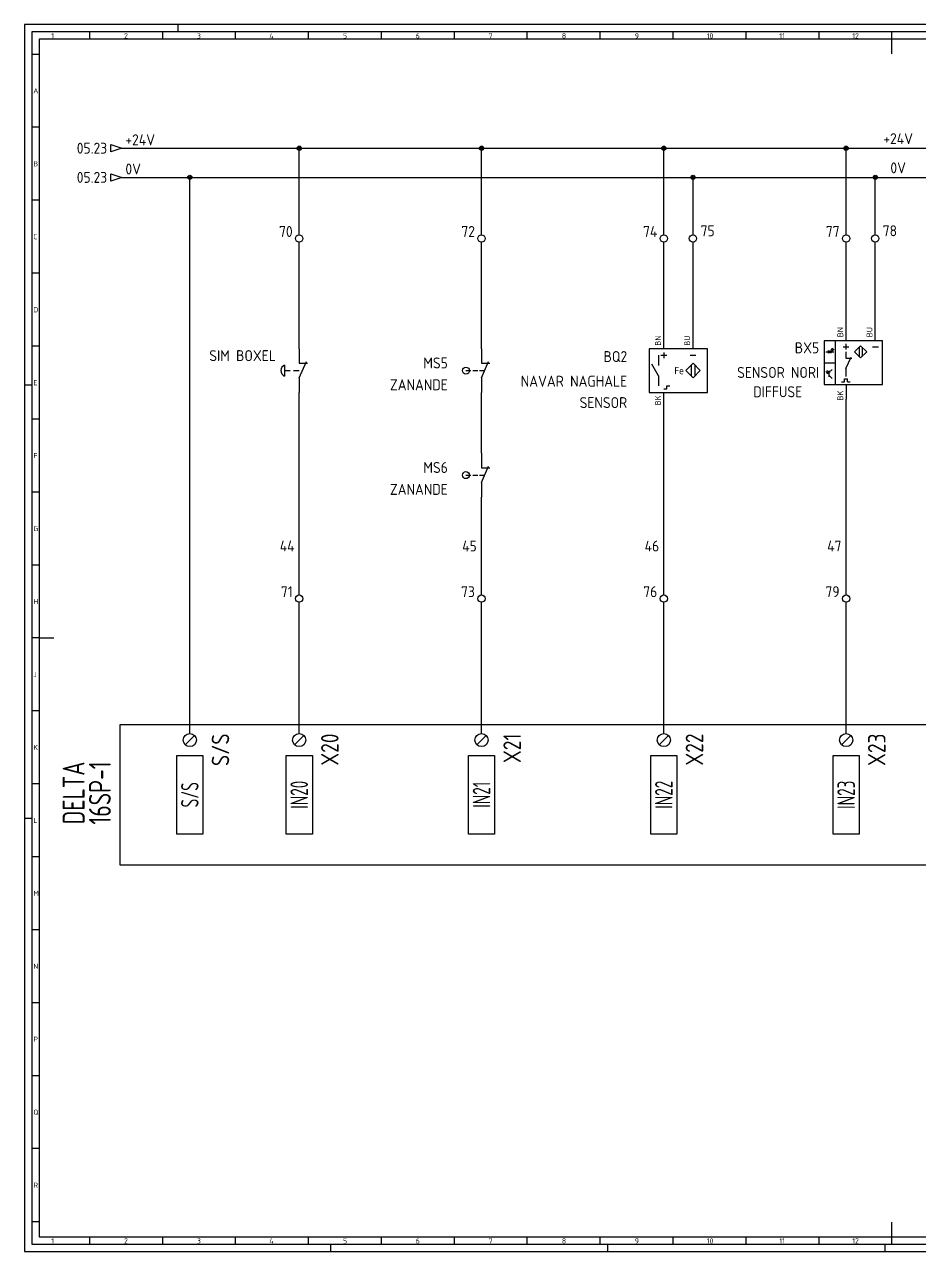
# Model space of a CAD drawing. Header units: millimetres. Extents: x 0 to 1189, y 5 to 846.
# Drawn here: x 0 to 614, y 5 to 846 of the extents above; entities that cross this region are included whole.
import ezdxf
from ezdxf.enums import TextEntityAlignment as Align

# ---------------------------------------------------------------- set-up
doc = ezdxf.new("R2010")
doc.units = ezdxf.units.MM
doc.header["$LTSCALE"] = 12
for name, color, linetype in [('035', 5, 'Continuous'), ('07', 7, 'Continuous'), ('DESC', 1, 'Continuous'), ('MISC', 2, 'Continuous'), ('RED_2.5mm^2', 1, 'Continuous'), ('SYMS', 7, 'Continuous'), ('TAGS', 51, 'Continuous'), ('TERMS', 4, 'Continuous'), ('WIRENO', 70, 'Continuous'), ('WIREREF_DEST', 61, 'Continuous'), ('XREF', 7, 'Continuous')]:
    doc.layers.add(name, color=color, linetype=linetype)
doc.styles.add('ISO Proportional', font='isocp.shx')
doc.styles.add('WD_IEC', font='ISOCP2.shx', dxfattribs={"width": 0.9, "height": 4})

# ---------------------------------------------------------------- blocks, each defined once
blk = doc.blocks.new('IEC_border_a0')
at = {"layer": '035', "color": 0}
for p, q in [((0, 841), (0, 0)), ((1189, 841), (0, 841)), ((44.5, 836), (44.5, 831)), ((94.5, 836), (94.5, 831)), ((105, 841), (105, 836)), ((144.5, 836), (144.5, 831)), ((194.5, 836), (194.5, 831)), ((244.5, 836), (244.5, 831)), ((294.5, 836), (294.5, 831)), ((344.5, 836), (344.5, 831)), ((394.5, 836), (394.5, 831)), ((444.5, 836), (444.5, 831)), ((494.5, 836), (494.5, 831)), ((544.5, 836), (544.5, 831)), ((594.5, 836), (594.5, 831)), ((9.98, 820.54), (5, 820.54)), ((9.98, 770.54), (5, 770.54)), ((9.98, 720.54), (5, 720.54)), ((9.98, 670.54), (5, 670.54)), ((9.98, 620.54), (5, 620.54)), ((0, 594), (5, 594)), ((10, 570.5), (5.02, 570.5)), ((10, 520.5), (5, 520.5)), ((10, 470.5), (5.02, 470.5)), ((10, 420.5), (5.02, 420.5)), ((10, 370.5), (5.02, 370.5)), ((10, 320.5), (5.02, 320.5)), ((0, 297), (5, 297)), ((10.02, 270.46), (5.03, 270.46)), ((10.02, 220.46), (5.03, 220.46)), ((10.02, 170.46), (5.03, 170.46)), ((10.02, 120.46), (5.03, 120.46)), ((10.02, 70.46), (5.03, 70.46)), ((10.03, 20.42), (5.05, 20.42)), ((44.5, 10), (44.5, 5)), ((94.5, 10), (94.5, 5)), ((144.5, 10), (144.5, 5)), ((194.5, 10), (194.5, 5)), ((244.5, 10), (244.5, 5)), ((294.5, 10), (294.5, 5)), ((344.5, 10), (344.5, 5)), ((394.5, 10), (394.5, 5)), ((444.5, 10), (444.5, 5)), ((494.5, 10), (494.5, 5)), ((544.5, 10), (544.5, 5)), ((594.5, 10), (594.5, 5)), ((0, 0), (1189, 0)), ((210, 0), (210, 5)), ((400, 0), (400, 5)), ((590, 0), (590, 5))]:
    blk.add_line(p, q, dxfattribs=at)
blk.add_lwpolyline([(10, 10), (1179, 10), (1179, 831), (10, 831)], close=True, dxfattribs=at)
at = {"layer": '07', "color": 0}
for p, q in [((594.5, 831), (594.5, 821)), ((10, 420.5), (20, 420.5)), ((594.5, 20), (594.5, 10))]:
    blk.add_line(p, q, dxfattribs=at)
blk.add_lwpolyline([(5, 5), (1184, 5), (1184, 836), (5, 836)], close=True, dxfattribs=at)
at = {"layer": '035', "color": 0, "style": 'ISO Proportional'}
for s, p in [('1', (18.31, 831.5)), ('2', (68.23, 831.5)), ('3', (118.18, 831.5)), ('4', (167.88, 831.5)), ('5', (218.34, 831.5)), ('6', (268.19, 831.5)), ('7', (318.17, 831.5)), ('8', (368.42, 831.5)), ('9', (418.46, 831.5)), ('10', (467.72, 831.5)), ('11', (517.49, 831.5)), ('12', (567.49, 831.5)), ('A', (6, 793.79)), ('B', (6, 743.79)), ('C', (6, 693.79)), ('D', (6, 643.79)), ('E', (6.02, 593.75)), ('F', (6.02, 543.75)), ('G', (6.02, 493.75)), ('H', (6.02, 443.75)), ('J', (6.02, 393.75)), ('K', (6.02, 343.75)), ('L', (6.03, 293.72)), ('M', (6.03, 243.72)), ('N', (6.03, 193.72)), ('P', (6.03, 143.72)), ('Q', (6.03, 93.72)), ('R', (6.05, 43.68)), ('1', (18.31, 5.5)), ('2', (68.23, 5.5)), ('3', (118.18, 5.5)), ('4', (167.88, 5.5)), ('5', (218.34, 5.5)), ('6', (268.19, 5.5)), ('7', (318.17, 5.5)), ('8', (368.42, 5.5)), ('9', (418.46, 5.5)), ('10', (467.72, 5.5)), ('11', (517.49, 5.5)), ('12', (567.49, 5.5))]:
    blk.add_text(s, height=3.5, dxfattribs=at).set_placement(p)
blk = doc.blocks.new('PLCIO_F85')
blk.add_line((1036, 48), (1036, -48))
at = {"layer": 'SYMS'}
for p, q in [((-48, 48), (-48, -48)), ((1036, 48), (-48, 48)), ((-3.18, 34.32), (3.18, 40.68)), ((71.82, 34.32), (78.18, 40.68)), ((196.82, 34.32), (203.18, 40.68)), ((321.82, 34.32), (328.18, 40.68)), ((446.82, 34.32), (453.18, 40.68)), ((571.82, 34.32), (578.18, 40.68)), ((696.82, 34.32), (703.18, 40.68)), ((821.82, 34.32), (828.18, 40.68)), ((946.82, 34.32), (953.18, 40.68)), ((-9, -27), (-9, 27)), ((-9, 27), (9, 27)), ((9, 27), (9, -27)), ((66, -27), (66, 27)), ((66, 27), (84, 27)), ((84, 27), (84, -27)), ((191, -27), (191, 27)), ((191, 27), (209, 27)), ((209, 27), (209, -27)), ((316, -27), (316, 27)), ((316, 27), (334, 27)), ((334, 27), (334, -27)), ((441, -27), (441, 27)), ((441, 27), (459, 27)), ((459, 27), (459, -27)), ((566, -27), (566, 27)), ((566, 27), (584, 27)), ((584, 27), (584, -27)), ((691, -27), (691, 27)), ((691, 27), (709, 27)), ((709, 27), (709, -27)), ((816, -27), (816, 27)), ((816, 27), (834, 27)), ((834, 27), (834, -27)), ((941, -27), (941, 27)), ((941, 27), (959, 27)), ((959, 27), (959, -27)), ((9, -27), (-9, -27)), ((84, -27), (66, -27)), ((209, -27), (191, -27)), ((334, -27), (316, -27)), ((459, -27), (441, -27)), ((584, -27), (566, -27)), ((709, -27), (691, -27)), ((834, -27), (816, -27)), ((959, -27), (941, -27)), ((-48, -48), (1036, -48))]:
    blk.add_line(p, q, dxfattribs=at)
for centre in [(0, 37.5), (75, 37.5), (200, 37.5), (325, 37.5), (450, 37.5), (575, 37.5), (700, 37.5), (825, 37.5), (950, 37.5)]:
    blk.add_circle(centre, 4.5, dxfattribs=at)
at = {"layer": 'SYMS', "style": 'WD_IEC', "width": 0.9}
for tag, p in [('TERMDESC02', (81.25, 60)), ('TERMDESC03', (206.25, 60)), ('TERMDESC04', (331.25, 60)), ('TERMDESC05', (456.25, 60)), ('TERMDESC06', (581.25, 60)), ('TERMDESC08', (831.25, 60)), ('TERMDESC09', (956.25, 60)), ('TERMDESC01', (6.25, 60)), ('TERMDESC07', (706.25, 60))]:
    blk.add_attdef(tag, text='', height=12, rotation=90, dxfattribs=at).set_placement(p, align=Align.TOP_LEFT)
at = {"layer": 'SYMS', "style": 'WD_IEC', "width": 0.9, "flags": 1}
for tag, p in [('X2TERM01', (0, 42)), ('X2TERM02', (75, 42)), ('X2TERM03', (200, 42)), ('X2TERM04', (325, 42)), ('X2TERM05', (450, 42)), ('X2TERM06', (575, 42)), ('X2TERM07', (700, 42)), ('X2TERM08', (825, 42)), ('X2TERM09', (950, 42))]:
    blk.add_attdef(tag, text='', height=1.92, rotation=90, dxfattribs=at).set_placement(p, align=Align.RIGHT)
at = {"layer": 'SYMS', "style": 'WD_IEC', "width": 0.9}
for tag, p in [('TERM01', (15, 42)), ('TERM02', (90, 42)), ('TERM03', (215, 42)), ('TERM04', (340, 42)), ('TERM05', (465, 42)), ('TERM06', (590, 42)), ('TERM07', (715, 42)), ('TERM08', (840, 42)), ('TERM09', (965, 42))]:
    blk.add_attdef(tag, text='', height=12, rotation=90, dxfattribs=at).set_placement(p, align=Align.TOP_RIGHT)
at = {"layer": 'SYMS', "style": 'WD_IEC'}
for tag, width, p in [('LINE1', 0.9, (-87, 0)), ('LINE2', 0.9, (-69, 0)), ('DESC', 0.9, (-50.84, 0)), ('INST', 0.8, (-159, 0)), ('LOC', 0.8, (-141, 0)), ('MFG', 0.8, (-123, 0)), ('CAT', 0.8, (-105, 0)), ('TAG', 0.9, (-30.87, 0))]:
    blk.add_attdef(tag, text='', height=15, rotation=90, dxfattribs=dict(at, width=width)).set_placement(p, align=Align.CENTER)
at = {"layer": 'SYMS', "style": 'WD_IEC', "width": 0.7}
for tag, p in [('TAGA02', (75, 0)), ('TAGA03', (200, 0)), ('TAGA04', (325, 0)), ('TAGA05', (450, 0)), ('TAGA06', (575, 0)), ('TAGA07', (700, 0)), ('TAGA08', (825, 0)), ('TAGA09', (950, 0)), ('TAGA01', (0, 0))]:
    blk.add_attdef(tag, text='', height=12, rotation=90, dxfattribs=at).set_placement(p, align=Align.MIDDLE_CENTER)
at = {"layer": 'SYMS', "linetype": 'Continuous', "style": 'WD_IEC', "width": 0.9, "flags": 9}
blk.add_attdef('ASSYCODE', text='', height=1.92, rotation=90, dxfattribs=at).set_placement((-102.85, -22.08), align=Align.CENTER)
at = {"layer": 'SYMS', "style": 'WD_IEC', "width": 0.9}
for tag, p in [('DESCA01', (-9, -111)), ('DESCB01', (9, -111)), ('DESCC01', (27, -111)), ('DESCD01', (45, -111)), ('DESCE01', (63, -111)), ('DESCA02', (66, -111)), ('DESCB02', (84, -111)), ('DESCC02', (102, -111)), ('DESCD02', (120, -111)), ('DESCE02', (138, -111)), ('DESCA03', (191, -111)), ('DESCB03', (209, -111)), ('DESCC03', (227, -111)), ('DESCD03', (245, -111)), ('DESCE03', (263, -111)), ('DESCA04', (316, -111)), ('DESCB04', (334, -111)), ('DESCC04', (352, -111)), ('DESCD04', (370, -111)), ('DESCE04', (388, -111)), ('DESCA05', (441, -111)), ('DESCB05', (459, -111)), ('DESCC05', (477, -111)), ('DESCD05', (495, -111)), ('DESCE05', (513, -111)), ('DESCA06', (566, -111)), ('DESCB06', (584, -111)), ('DESCC06', (602, -111)), ('DESCD06', (620, -111)), ('DESCE06', (638, -111)), ('DESCA07', (691, -111)), ('DESCB07', (709, -111)), ('DESCC07', (727, -111)), ('DESCD07', (745, -111)), ('DESCE07', (763, -111)), ('DESCA08', (816, -111)), ('DESCB08', (834, -111)), ('DESCC08', (852, -111)), ('DESCD08', (870, -111)), ('DESCE08', (888, -111)), ('DESCA09', (941, -111)), ('DESCB09', (959, -111)), ('DESCC09', (977, -111)), ('DESCD09', (995, -111)), ('DESCE09', (1013, -111))]:
    blk.add_attdef(tag, text='', height=15, rotation=90, dxfattribs=at).set_placement(p, align=Align.RIGHT)
blk = doc.blocks.new('WDDOT')
for radius in [0.72, 0.449, 0.223]:
    blk.add_circle((0, 0), radius)
blk = doc.blocks.new('HA1D3')
blk.add_lwpolyline([(0, 0), (-3.75, -1.25), (-3.75, 1.25)], close=True)
at = {"style": 'WD_IEC'}
blk.add_attdef('XREF', text='', height=2.5, dxfattribs=at).set_placement((-5, 0), align=Align.MIDDLE_RIGHT)
at = {"style": 'WD_IEC', "flags": 1}
blk.add_attdef('SIGCODE', text='', height=1, dxfattribs=at).set_placement((-2.5, 1.8), align=Align.RIGHT)
at = {"style": 'WD_IEC'}
for tag, p, height, flags in [('X1TERM01', (0, 0), 0.32, 1), ('WIRENO', (1.25, 1), 2.5, 8)]:
    blk.add_attdef(tag, p, '', height=height, dxfattribs=dict(at, flags=flags))
blk.add_attdef('DESC1', text='', height=2.5, dxfattribs=at).set_placement((1.25, -1), align=Align.TOP_LEFT)
blk = doc.blocks.new('WD_WNH')
at = {"linetype": 'Continuous', "style": 'WD_IEC', "width": 0.8}
blk.add_attdef('WIRENO', text='', height=2.5, dxfattribs=at).set_placement((0, 0.75), align=Align.CENTER)
at = {"style": 'WD_IEC', "flags": 1}
for tag, p in [('W08USER', (0, 0.375)), ('W04USER', (0, 0.875)), ('W05USER', (0, 0.75)), ('W09USER', (0, 0.25)), ('W03USER', (0, 1)), ('W06USER', (0, 0.625)), ('W07USER', (0, 0.5)), ('W02USER', (0, 1.125)), ('W01USER', (0, 1.25)), ('W10USER', (0, 0.125))]:
    blk.add_attdef(tag, text='', height=0.08, dxfattribs=at).set_placement(p, align=Align.CENTER)
blk = doc.blocks.new('VT0002')
blk.add_circle((0, 0), 1.25)
at = {"style": 'WD_IEC'}
for tag, p in [('INST', (-2.25, 6.5)), ('LOC', (-2.25, 3.5)), ('DESC1', (-2.25, -6.25)), ('DESC2', (-2.25, -9.25)), ('DESC3', (-2.25, -12.25))]:
    blk.add_attdef(tag, text='', height=2.5, dxfattribs=at).set_placement(p, align=Align.RIGHT)
at = {"style": 'WD_IEC', "flags": 1}
for tag, p, height in [('ASSYCODE', (2.75, 10.75), 1), ('CATDESC', (2.75, 9.25), 1), ('MFG', (2.75, 7.25), 1.5), ('CAT', (2.75, 4.75), 1.5), ('X4PIN01', (-1.25, 1), 0.25), ('X4TERM01', (-1.25, 0), 0.25), ('X4TERMDESC01', (-1.25, 0.5), 0.4), ('STRIPSEQ', (0, 0), 0.025), ('X2PIN01', (0, 2.25), 0.25), ('X2TERM01', (0, 1.25), 0.25), ('X8PIN01', (0, -0.25), 0.25), ('X2TERMDESC01', (0, 1.75), 0.4), ('X1PIN01', (1.25, 1), 0.25), ('X1TERM01', (1.25, 0), 0.25), ('X1TERMDESC01', (1.25, 0.5), 0.4), ('LINKTERM', (0, -0.04), 0.025), ('X8TERM01', (0, -1.25), 0.25), ('X8TERMDESC01', (0, -0.75), 0.4)]:
    blk.add_attdef(tag, p, '', height=height, dxfattribs=at)
at = {"style": 'WD_IEC', "flags": 8}
for tag, height, p in [('TAGSTRIP', 2.5, (-2.25, 0.5)), ('TERM01', 2, (-2.25, -3.25))]:
    blk.add_attdef(tag, text='', height=height, dxfattribs=at).set_placement(p, align=Align.RIGHT)
blk = doc.blocks.new('VPX11IN3')
for p, q in [((-1.875, 5.25), (-1.875, 1.75)), ((-1, 5.25), (1, 5.25)), ((0, 6.25), (0, 4.25)), ((9, 5.25), (11, 5.25)), ((-1.875, -1.75), (-4.0625, 2.1875)), ((9.375, 1.875), (9.375, -1.875)), ((10.625, 1.875), (10.625, -1.875)), ((-1.875, -1.75), (-1.875, -5.25)), ((0, -6.25), (1, -6.25)), ((1, -6.25), (1, -5.25)), ((1, -5.25), (2, -5.25))]:
    blk.add_line(p, q)
for points in [[(-5, -7.5), (15, -7.5), (15, 7.5), (-5, 7.5)], [(10, 2.5), (12.5, 0), (10, -2.5), (7.5, 0)]]:
    blk.add_lwpolyline(points, close=True)
at = {"style": 'WD_IEC'}
blk.add_text('Fe', height=2.5, dxfattribs=at).set_placement((6.875, 0), align=Align.MIDDLE_RIGHT)
for tag, p in [('INST', (-6.75, 10.25)), ('LOC', (-6.75, 6.75)), ('TAG1', (-6.75, 3.25)), ('DESC1', (-6.75, -5.2)), ('DESC2', (-6.75, -8.7)), ('DESC3', (-6.75, -12.2)), ('WDTAGALT', (-6.25, -15.125))]:
    blk.add_attdef(tag, text='', height=2.5, dxfattribs=at).set_placement(p, align=Align.RIGHT)
for tag, p in [('TERM02', (-1, 8.5)), ('TERM03', (9, 8.5))]:
    blk.add_attdef(tag, p, '', height=2, rotation=90, dxfattribs=at)
at = {"style": 'WD_IEC', "flags": 1}
for tag, p, height in [('X2TERM02', (0, 7.5), 0.32), ('X2TERM03', (10, 7.5), 0.32), ('MFG', (17.75, 6.5), 1.5), ('CAT', (17.75, 4), 1.5), ('ASSYCODE', (16, -4), 1), ('X8TERM01', (0, -7.5), 0.32), ('FAMILY', (16, -5.5), 1), ('CATDESC', (16, -7), 1)]:
    blk.add_attdef(tag, p, '', height=height, dxfattribs=at)
at = {"lineweight": 15, "style": 'WD_IEC'}
blk.add_attdef('XREF', text='', height=2.5, dxfattribs=at).set_placement((-6.75, -1.35), align=Align.RIGHT)
at = {"style": 'WD_IEC'}
blk.add_attdef('TERM01', text='', height=2, rotation=90, dxfattribs=at).set_placement((-1, -8.5), align=Align.RIGHT)
blk = doc.blocks.new('VPB12M')
for p, q in [((0, 7.5), (0, 2.5)), ((-5, 1.875), (-5, -1.875)), ((-5, 0), (-3.125, 0)), ((-1.94444, 0), (0, 0)), ((0, -2.5), (2.5, 3.125)), ((0, 2.5), (2.8678, 2.5)), ((0, -2.5), (0, -7.5))]:
    blk.add_line(p, q)
blk.add_arc((-4.21875, 0), 2.03125, 112.6198649, 247.3801351)
at = {"style": 'WD_IEC'}
for tag, p in [('INST', (-8, 10.25)), ('LOC', (-8, 6.75)), ('TAG1', (-8, 3.25)), ('DESC1', (-8, -10.35)), ('DESC2', (-8, -13.85)), ('DESC3', (-8, -17.35))]:
    blk.add_attdef(tag, text='', height=2.5, dxfattribs=at).set_placement(p, align=Align.RIGHT)
blk.add_attdef('TERM01', text='', height=2, rotation=90, dxfattribs=at).set_placement((-1, 7.5), align=Align.RIGHT)
at = {"style": 'WD_IEC', "flags": 1}
for tag, p, height in [('X2TERM01', (0, 7.5), 0.32), ('CONTACT', (0.5, 4.5), 1), ('COMMON', (1.75, 3.25), 1), ('X1LINK', (1.5, 0), 0.32), ('ASSYCODE', (1, -4), 1), ('X8TERM02', (0, -7.5), 0.32), ('FAMILY', (1, -5.5), 1), ('CATDESC', (1, -7), 1)]:
    blk.add_attdef(tag, p, '', height=height, dxfattribs=at)
at = {"style": 'WD_IEC', "flags": 9}
for tag, p in [('MFG', (-8.5, -0.25)), ('CAT', (-8.5, -2.75))]:
    blk.add_attdef(tag, text='', height=1.5, dxfattribs=at).set_placement(p, align=Align.RIGHT)
at = {"style": 'WD_IEC'}
blk.add_attdef('TERM02', (-1, -7.5), '', height=2, rotation=90, dxfattribs=at)
at = {"lineweight": 15, "style": 'WD_IEC'}
blk.add_attdef('XREF', text='', height=2.5, dxfattribs=at).set_placement((-8, -6.35), align=Align.RIGHT)
blk = doc.blocks.new('VLS12C')
for p, q in [((0, 7.5), (0, 2.5)), ((-5.3, 0), (-3.61, 0)), ((-5.3, 0), (-3.61, 0)), ((-2.94, 0), (-1.25, 0)), ((-2.94, 0), (-1.25, 0)), ((-0.58, 0), (1.11, 0)), ((-0.58, 0), (1.11, 0)), ((0, -2.5), (2.5, 3.12)), ((0, 2.5), (2.87, 2.5)), ((0, -2.5), (0, -7.5))]:
    blk.add_line(p, q)
at = {"linetype": 'Continuous'}
blk.add_circle((-5.3, 0), 1.2, dxfattribs=at)
at = {"style": 'WD_IEC'}
for tag, p in [('INST', (-11.5, 6.75)), ('LOC', (-11.5, 3.75)), ('TAG1', (-11.5, 0.75)), ('XREF', (-11.5, -3.75)), ('DESC2', (-11.5, -9.75)), ('DESC1', (-11.5, -6.75)), ('DESC3', (-11.5, -12.75))]:
    blk.add_attdef(tag, text='', height=2.5, dxfattribs=at).set_placement(p, align=Align.RIGHT)
blk.add_attdef('TERM01', text='', height=2, rotation=90, dxfattribs=at).set_placement((-1, 7.5), align=Align.RIGHT)
at = {"style": 'WD_IEC', "flags": 1}
for tag, p, height in [('X2TERM01', (0, 7.5), 0.32), ('MFG', (2.75, 6.5), 1.5), ('CAT', (2.75, 4), 1.5), ('X1LINK', (2, 0), 0.32), ('ASSYCODE', (1, -4), 1), ('CONTACT', (1.05, -1.35), 1), ('COMMON', (2.3, -2.6), 1), ('X8TERM02', (0, -7.5), 0.32), ('FAMILY', (1, -5.5), 1), ('CATDESC', (1, -7), 1)]:
    blk.add_attdef(tag, p, '', height=height, dxfattribs=at)
at = {"style": 'WD_IEC'}
blk.add_attdef('TERM02', (-1, -7.5), '', height=2, rotation=90, dxfattribs=at)
at = {"lineweight": 15, "style": 'WD_IEC'}
blk.add_attdef('WDTAGALT', text='', height=2.5, dxfattribs=at).set_placement((-11.5, -15.75), align=Align.RIGHT)
blk = doc.blocks.new('VPE12B24')
for p, q in [((0, 7.5), (0, 12.5)), ((10, 7.5), (10, 12.5)), ((2.5, 7.5), (-7.5, 7.5)), ((-7.5, 7.5), (-7.5, -7.5)), ((-4.92, 4.61), (-5.25, 4.27)), ((-4.58, 4.94), (-5.03, 4.72)), ((-5.03, 4.72), (-4.81, 4.5)), ((-4.58, 4.27), (-4.92, 3.94)), ((-4.81, 4.5), (-4.58, 4.94)), ((-4.25, 4.61), (-4.69, 4.38)), ((-4.69, 4.38), (-4.47, 4.16)), ((-4.47, 4.16), (-4.25, 4.61)), ((-3.75, 7.5), (-3.75, -7.5)), ((-1.06, 5.49), (0.94, 5.49)), ((-0.06, 6.49), (-0.06, 4.49)), ((12.5, 7.5), (2.5, 7.5)), ((4.45, 5.31), (4.45, 2.18)), ((5.49, 5.31), (5.49, 2.18)), ((9.09, 5.49), (11.09, 5.49)), ((12.5, -7.5), (12.5, 7.5)), ((-6.94, 3.72), (-4.24, 3.72)), ((-6.04, 4.17), (-5.14, 3.72)), ((-6.04, 3.26), (-6.04, 4.17)), ((-5.14, 3.72), (-6.04, 3.26)), ((-5.14, 3.26), (-5.14, 4.17)), ((-0.07, 3.71), (-0.07, 1.53)), ((-0.07, -1.97), (1.68, 1.97)), ((-0.07, 1.53), (1.94, 1.53)), ((-7.5, 0), (-3.75, 0)), ((-6.57, -3.37), (-6.91, -3.03)), ((-6.46, -3.26), (-6.69, -3.48)), ((-6.69, -3.48), (-6.24, -3.7)), ((-6.24, -3.03), (-6.57, -2.7)), ((-6.24, -3.7), (-6.46, -3.26)), ((-6.13, -2.92), (-6.35, -3.14)), ((-6.35, -3.14), (-5.9, -3.37)), ((-5.9, -3.37), (-6.13, -2.92)), ((-5.91, -3.36), (-4.81, -2.27)), ((-5.91, -2.8), (-5.91, -4.77)), ((-5.68, -2.92), (-5.91, -3.36)), ((-5.91, -3.36), (-5.46, -3.14)), ((-0.07, -1.97), (-0.07, -4.68)), ((-7.5, -7.5), (12.5, -7.5)), ((-5.91, -4.29), (-4.81, -5.38)), ((-1.58, -6.56), (-0.58, -6.56)), ((-0.58, -6.56), (-0.58, -5.56)), ((-0.58, -5.56), (0.42, -5.56)), ((0, -7.5), (0, -12.5)), ((0.42, -6.56), (0.42, -5.56)), ((0.42, -6.56), (1.42, -6.56))]:
    blk.add_line(p, q)
blk.add_lwpolyline([(4.97, 5.83), (7.06, 3.74), (4.97, 1.65), (2.88, 3.74)], close=True)
for points in [[(-5.03, 4.72), (-4.81, 4.5), (-4.58, 4.94)], [(-4.69, 4.38), (-4.47, 4.16), (-4.25, 4.61)], [(-6.46, -3.26), (-6.69, -3.48), (-6.24, -3.7)], [(-6.13, -2.92), (-6.35, -3.14), (-5.9, -3.37)], [(-5.46, -3.14), (-5.68, -2.92), (-5.91, -3.36)]]:
    blk.add_solid(points)
at = {"style": 'WD_IEC'}
for tag, p in [('INST', (-9.25, 12)), ('LOC', (-9.25, 8)), ('TAG1', (-9.25, 3.25)), ('XREF', (-9.25, -1.35)), ('DESC1', (-9.25, -5.2)), ('DESC2', (-9.25, -9.2)), ('DESC3', (-9.25, -13.2))]:
    blk.add_attdef(tag, text='', height=2.5, dxfattribs=at).set_placement(p, align=Align.RIGHT)
at = {"style": 'WD_IEC', "flags": 1}
for tag, p, height in [('X2TERM01', (0, 12.5), 0.32), ('X2TERM02', (10, 12.5), 0.32), ('MFG', (13.32, 6.13), 1.5), ('CAT', (13.32, 3.63), 1.5), ('X4LINK', (-7.5, 0), 0.32), ('X1LINK', (12.5, 0), 0.32), ('ASSYCODE', (13.5, -4.57), 1), ('FAMILY', (13.5, -6.07), 1), ('CATDESC', (13.5, -7.57), 1), ('X8TERM03', (0, -12.5), 0.32)]:
    blk.add_attdef(tag, p, '', height=height, dxfattribs=at)
at = {"style": 'WD_IEC'}
for tag, p in [('TERM01', (-1, 12.23)), ('TERM02', (9, 12.23))]:
    blk.add_attdef(tag, text='', height=2, rotation=90, dxfattribs=at).set_placement(p, align=Align.RIGHT)
blk.add_attdef('TERM03', (-1, -12.96), '', height=2, rotation=90, dxfattribs=at)
blk = doc.blocks.new('WD_WNV')
at = {"linetype": 'Continuous', "style": 'WD_IEC', "width": 0.8}
blk.add_attdef('WIRENO', text='', height=2.5, dxfattribs=at).set_placement((-1.6, 0), align=Align.MIDDLE_RIGHT)
at = {"style": 'WD_IEC', "flags": 1}
for tag, p in [('W08USER', (-1, 0.375)), ('W04USER', (-1, 0.875)), ('W05USER', (-1, 0.75)), ('W09USER', (-1, 0.25)), ('W03USER', (-1, 1)), ('W06USER', (-1, 0.625)), ('W07USER', (-1, 0.5)), ('W02USER', (-1, 1.125)), ('W01USER', (-1, 1.25)), ('W10USER', (-1, 0.125))]:
    blk.add_attdef(tag, text='', height=0.08, dxfattribs=at).set_placement(p, align=Align.CENTER)

msp = doc.modelspace()

# ---------------------------------------------------------------- linework, layer by layer
at = {"layer": 'RED_2.5mm^2', "color": 0}
for p, q in [((66.66, 761.18), (1131.14, 761.18)), ((188.34, 701.83), (188.34, 761.18)), ((313.34, 701.83), (313.34, 761.18)), ((438.34, 701.83), (438.34, 761.18)), ((563.34, 701.83), (563.34, 761.18)), ((66.66, 741.18), (1131.14, 741.18)), ((113.34, 359.98), (113.34, 741.18)), ((458.34, 701.83), (458.34, 741.18)), ((583.34, 701.83), (583.34, 741.18)), ((188.34, 623.74), (188.34, 696.83)), ((313.27, 623.74), (313.27, 696.83)), ((438.34, 623.74), (438.34, 696.83)), ((458.34, 623.74), (458.34, 696.83)), ((563.34, 639.1), (563.34, 696.83)), ((583.34, 639.1), (583.34, 696.83)), ((188.34, 454.93), (188.34, 593.74)), ((313.27, 552.06), (313.27, 593.74)), ((438.34, 454.93), (438.34, 593.74)), ((563.34, 454.93), (563.34, 589.1)), ((313.27, 454.93), (313.27, 522.06)), ((188.34, 359.98), (188.34, 449.93)), ((313.34, 359.98), (313.34, 449.93)), ((438.34, 359.98), (438.34, 449.93)), ((563.34, 359.98), (563.34, 449.93))]:
    msp.add_line(p, q, dxfattribs=at)

# ---------------------------------------------------------------- block references
msp.add_blockref('IEC_border_a0', (0, 4.94))
at = {"layer": 'SYMS', "color": 0}
ref = msp.add_blockref('HA1D3', (66.66, 761.18), dxfattribs=dict(at, xscale=2, yscale=2, zscale=2))
ref.add_attrib('XREF', '05.23', dxfattribs={"layer": 'XREF', "height": 7.5, "style": 'WD_IEC'}).set_placement((56.66, 761.18), align=Align.MIDDLE_RIGHT)
ref.add_attrib('WIRENO', '+24V', (69.16, 763.18), dxfattribs={"layer": 'WIREREF_DEST', "height": 7.5, "style": 'WD_IEC', "flags": 8})
at = {"layer": 'SYMS', "color": 0, "xscale": 2, "yscale": 2, "zscale": 2}
for p in [(188.34, 761.18), (113.34, 741.18), (458.34, 741.18), (583.34, 741.18)]:
    msp.add_blockref('WDDOT', p, dxfattribs=at)
at = {"layer": 'SYMS', "xscale": 2, "yscale": 2, "zscale": 2}
for p in [(313.34, 761.18), (438.34, 761.18), (563.34, 761.18)]:
    msp.add_blockref('WDDOT', p, dxfattribs=at)
at = {"layer": 'SYMS', "color": 0}
ref = msp.add_blockref('HA1D3', (66.66, 741.18), dxfattribs=dict(at, xscale=2, yscale=2, zscale=2))
ref.add_attrib('XREF', '05.23', dxfattribs={"layer": 'XREF', "height": 7.5, "style": 'WD_IEC'}).set_placement((56.66, 741.18), align=Align.MIDDLE_RIGHT)
ref.add_attrib('WIRENO', '0V', (69.16, 743.18), dxfattribs={"layer": 'WIREREF_DEST', "height": 7.5, "style": 'WD_IEC', "flags": 8})
ref = msp.add_blockref('VT0002', (188.34, 699.33), dxfattribs=dict(at, xscale=2, yscale=2, zscale=2))
ref.add_attrib('TAGSTRIP', '70', dxfattribs={"layer": 'TAGS', "height": 7.5, "style": 'WD_IEC', "flags": 8}).set_placement((183.84, 700.33), align=Align.RIGHT)
ref = msp.add_blockref('VT0002', (313.34, 699.33), dxfattribs=dict(at, xscale=2, yscale=2, zscale=2))
ref.add_attrib('TAGSTRIP', '72', dxfattribs={"layer": 'TAGS', "height": 7.5, "style": 'WD_IEC', "flags": 8}).set_placement((308.84, 700.33), align=Align.RIGHT)
ref = msp.add_blockref('VT0002', (438.39, 699.33), dxfattribs=dict(at, xscale=2, yscale=2, zscale=2))
ref.add_attrib('TAGSTRIP', '74', dxfattribs={"layer": 'TAGS', "height": 7.5, "style": 'WD_IEC', "flags": 8}).set_placement((433.89, 700.33), align=Align.RIGHT)
ref = msp.add_blockref('VT0002', (458.28, 699.33), dxfattribs=dict(at, xscale=2, yscale=2, zscale=2))
ref.add_attrib('TAGSTRIP', '75', dxfattribs={"layer": 'TAGS', "height": 7.5, "style": 'WD_IEC', "flags": 8}).set_placement((473.19, 700.81), align=Align.RIGHT)
ref = msp.add_blockref('VT0002', (563.34, 699.33), dxfattribs=dict(at, xscale=2, yscale=2, zscale=2))
ref.add_attrib('TAGSTRIP', '77', dxfattribs={"layer": 'TAGS', "height": 7.5, "style": 'WD_IEC', "flags": 8}).set_placement((558.84, 700.33), align=Align.RIGHT)
ref = msp.add_blockref('VT0002', (583.32, 699.33), dxfattribs=dict(at, xscale=2, yscale=2, zscale=2))
ref.add_attrib('TAGSTRIP', '78', dxfattribs={"layer": 'TAGS', "height": 7.5, "style": 'WD_IEC', "flags": 8}).set_placement((598.22, 700.81), align=Align.RIGHT)
ref = msp.add_blockref('VPX11IN3', (438.34, 608.74), dxfattribs=dict(at, xscale=2, yscale=2, zscale=2))
ref.add_attrib('TERM03', 'BU', (456.34, 625.74), dxfattribs={"layer": 'TERMS', "height": 4, "rotation": 90, "style": 'WD_IEC'})
ref.add_attrib('TERM02', 'BN', (436.34, 625.74), dxfattribs={"layer": 'TERMS', "height": 4, "rotation": 90, "style": 'WD_IEC'})
ref.add_attrib('TERM01', 'BK', dxfattribs={"layer": 'TERMS', "height": 4, "rotation": 90, "style": 'WD_IEC'}).set_placement((436.34, 591.74), align=Align.RIGHT)
ref.add_attrib('DESC2', 'SENSOR', dxfattribs={"layer": 'DESC', "height": 7.5, "style": 'WD_IEC'}).set_placement((413.22, 583.05), align=Align.RIGHT)
ref.add_attrib('DESC1', 'NAVAR NAGHALE', dxfattribs={"layer": 'DESC', "height": 7.5, "style": 'WD_IEC'}).set_placement((413.22, 597.7), align=Align.RIGHT)
ref.add_attrib('TAG1', 'BQ2', dxfattribs={"layer": 'TAGS', "height": 7.5, "style": 'WD_IEC'}).set_placement((413.22, 614.6), align=Align.RIGHT)
at = {"layer": 'SYMS'}
ref = msp.add_blockref('VPE12B24', (563.34, 614.1), dxfattribs=dict(at, xscale=2, yscale=2, zscale=2))
ref.add_attrib('TERM02', 'BU', dxfattribs={"layer": 'TERMS', "height": 4, "rotation": 90, "style": 'WD_IEC'}).set_placement((581.34, 638.56), align=Align.RIGHT)
ref.add_attrib('TAG1', 'BX5', dxfattribs={"layer": 'TAGS', "height": 7.5, "style": 'WD_IEC'}).set_placement((544.84, 620.6), align=Align.RIGHT)
ref.add_attrib('DESC1', 'SENSOR NORI', dxfattribs={"layer": 'DESC', "height": 7.5, "style": 'WD_IEC'}).set_placement((544.84, 603.7), align=Align.RIGHT)
ref.add_attrib('DESC2', 'DIFFUSE', dxfattribs={"layer": 'DESC', "height": 7.5, "style": 'WD_IEC'}).set_placement((533.22, 590.46), align=Align.RIGHT)
ref.add_attrib('TERM01', 'BN', dxfattribs={"layer": 'TERMS', "height": 4, "rotation": 90, "style": 'WD_IEC'}).set_placement((561.34, 638.56), align=Align.RIGHT)
ref.add_attrib('TERM03', 'BK', (561.34, 588.18), dxfattribs={"layer": 'TERMS', "height": 4, "rotation": 90, "style": 'WD_IEC'})
at = {"layer": 'SYMS', "color": 0}
ref = msp.add_blockref('VPB12M', (188.34, 608.74), dxfattribs=dict(at, xscale=2, yscale=2, zscale=2))
ref.add_attrib('TAG1', 'SIM BOXEL', dxfattribs={"layer": 'TAGS', "height": 7.5, "style": 'WD_IEC'}).set_placement((172.34, 615.24), align=Align.RIGHT)
ref = msp.add_blockref('VLS12C', (313.22, 608.74), dxfattribs=dict(at, xscale=2, yscale=2, zscale=2))
ref.add_attrib('DESC1', 'ZANANDE', dxfattribs={"layer": 'DESC', "height": 7.5, "style": 'WD_IEC'}).set_placement((290.22, 595.24), align=Align.RIGHT)
ref.add_attrib('TAG1', 'MS5', dxfattribs={"layer": 'TAGS', "height": 7.5, "style": 'WD_IEC'}).set_placement((290.22, 610.24), align=Align.RIGHT)
ref = msp.add_blockref('VLS12C', (313.22, 537.06), dxfattribs=dict(at, xscale=2, yscale=2, zscale=2))
ref.add_attrib('DESC1', 'ZANANDE', dxfattribs={"layer": 'DESC', "height": 7.5, "style": 'WD_IEC'}).set_placement((290.22, 523.56), align=Align.RIGHT)
ref.add_attrib('TAG1', 'MS6', dxfattribs={"layer": 'TAGS', "height": 7.5, "style": 'WD_IEC'}).set_placement((290.22, 538.56), align=Align.RIGHT)
ref = msp.add_blockref('VT0002', (188.34, 452.43), dxfattribs=dict(at, xscale=2, yscale=2, zscale=2))
ref.add_attrib('TAGSTRIP', '71', dxfattribs={"layer": 'TAGS', "height": 7.5, "style": 'WD_IEC', "flags": 8}).set_placement((183.84, 453.43), align=Align.RIGHT)
ref = msp.add_blockref('VT0002', (313.27, 452.43), dxfattribs=dict(at, xscale=2, yscale=2, zscale=2))
ref.add_attrib('TAGSTRIP', '73', dxfattribs={"layer": 'TAGS', "height": 7.5, "style": 'WD_IEC', "flags": 8}).set_placement((308.77, 453.43), align=Align.RIGHT)
ref = msp.add_blockref('VT0002', (438.34, 452.43), dxfattribs=dict(at, xscale=2, yscale=2, zscale=2))
ref.add_attrib('TAGSTRIP', '76', dxfattribs={"layer": 'TAGS', "height": 7.5, "style": 'WD_IEC', "flags": 8}).set_placement((433.84, 453.43), align=Align.RIGHT)
ref = msp.add_blockref('VT0002', (563.34, 452.43), dxfattribs=dict(at, xscale=2, yscale=2, zscale=2))
ref.add_attrib('TAGSTRIP', '79', dxfattribs={"layer": 'TAGS', "height": 7.5, "style": 'WD_IEC', "flags": 8}).set_placement((558.84, 453.43), align=Align.RIGHT)
ref = msp.add_blockref('PLCIO_F85', (113.34, 317.98), dxfattribs=at)
ref.add_attrib('TERM01', 'S/S', dxfattribs={"layer": 'TERMS', "height": 12, "rotation": 90, "style": 'WD_IEC', "width": 0.9}).set_placement((128.34, 359.98), align=Align.TOP_RIGHT)
ref.add_attrib('TAGA01', 'S/S', dxfattribs={"layer": 'TAGS', "height": 12, "rotation": 90, "style": 'WD_IEC', "width": 0.7}).set_placement((113.34, 317.98), align=Align.MIDDLE_CENTER)
ref.add_attrib('CAT', '16SP-1', dxfattribs={"layer": 'MISC', "height": 15, "rotation": 90, "style": 'WD_IEC', "width": 0.8}).set_placement((59.18, 319.22), align=Align.CENTER)
ref.add_attrib('MFG', 'DELTA', dxfattribs={"layer": 'MISC', "height": 15, "rotation": 90, "style": 'WD_IEC', "width": 0.8}).set_placement((41.18, 319.22), align=Align.CENTER)
ref.add_attrib('TERM02', 'X20', dxfattribs={"layer": 'TERMS', "height": 12, "rotation": 90, "style": 'WD_IEC', "width": 0.9}).set_placement((203.34, 359.98), align=Align.TOP_RIGHT)
ref.add_attrib('TAGA02', 'IN20', dxfattribs={"layer": 'TAGS', "height": 12, "rotation": 90, "style": 'WD_IEC', "width": 0.7}).set_placement((188.34, 317.98), align=Align.MIDDLE_CENTER)
ref.add_attrib('TERM03', 'X21', dxfattribs={"layer": 'TERMS', "height": 12, "rotation": 90, "style": 'WD_IEC', "width": 0.9}).set_placement((328.34, 359.98), align=Align.TOP_RIGHT)
ref.add_attrib('TAGA03', 'IN21', dxfattribs={"layer": 'TAGS', "height": 12, "rotation": 90, "style": 'WD_IEC', "width": 0.7}).set_placement((313.34, 317.98), align=Align.MIDDLE_CENTER)
ref.add_attrib('TERM04', 'X22', dxfattribs={"layer": 'TERMS', "height": 12, "rotation": 90, "style": 'WD_IEC', "width": 0.9}).set_placement((453.34, 359.98), align=Align.TOP_RIGHT)
ref.add_attrib('TAGA04', 'IN22', dxfattribs={"layer": 'TAGS', "height": 12, "rotation": 90, "style": 'WD_IEC', "width": 0.7}).set_placement((438.34, 317.98), align=Align.MIDDLE_CENTER)
ref.add_attrib('TERM05', 'X23', dxfattribs={"layer": 'TERMS', "height": 12, "rotation": 90, "style": 'WD_IEC', "width": 0.9}).set_placement((578.34, 359.98), align=Align.TOP_RIGHT)
ref.add_attrib('TAGA05', 'IN23', dxfattribs={"layer": 'TAGS', "height": 12, "rotation": 90, "style": 'WD_IEC', "width": 0.7}).set_placement((563.34, 317.98), align=Align.MIDDLE_CENTER)
ref.add_attrib('TERM06', 'X24', dxfattribs={"layer": 'TERMS', "height": 12, "rotation": 90, "style": 'WD_IEC', "width": 0.9}).set_placement((703.34, 359.98), align=Align.TOP_RIGHT)
ref.add_attrib('TAGA06', 'IN24', dxfattribs={"layer": 'TAGS', "height": 12, "rotation": 90, "style": 'WD_IEC', "width": 0.7}).set_placement((688.34, 317.98), align=Align.MIDDLE_CENTER)
ref.add_attrib('TERM07', 'X25', dxfattribs={"layer": 'TERMS', "height": 12, "rotation": 90, "style": 'WD_IEC', "width": 0.9}).set_placement((828.34, 359.98), align=Align.TOP_RIGHT)
ref.add_attrib('TAGA07', 'IN25', dxfattribs={"layer": 'TAGS', "height": 12, "rotation": 90, "style": 'WD_IEC', "width": 0.7}).set_placement((813.34, 317.98), align=Align.MIDDLE_CENTER)
ref.add_attrib('TERM08', 'X26', dxfattribs={"layer": 'TERMS', "height": 12, "rotation": 90, "style": 'WD_IEC', "width": 0.9}).set_placement((953.34, 359.98), align=Align.TOP_RIGHT)
ref.add_attrib('TAGA08', 'IN26', dxfattribs={"layer": 'TAGS', "height": 12, "rotation": 90, "style": 'WD_IEC', "width": 0.7}).set_placement((938.34, 317.98), align=Align.MIDDLE_CENTER)
ref.add_attrib('TERM09', 'X27', dxfattribs={"layer": 'TERMS', "height": 12, "rotation": 90, "style": 'WD_IEC', "width": 0.9}).set_placement((1078.34, 359.98), align=Align.TOP_RIGHT)
ref.add_attrib('TAGA09', 'IN27', dxfattribs={"layer": 'TAGS', "height": 12, "rotation": 90, "style": 'WD_IEC', "width": 0.7}).set_placement((1063.34, 317.98), align=Align.MIDDLE_CENTER)
at = {"layer": 'WIRENO', "color": 0}
ref = msp.add_blockref('WD_WNH', (598.9, 761.18), dxfattribs=dict(at, xscale=2, yscale=2, zscale=2))
ref.add_attrib('WIRENO', '+24V', dxfattribs={"linetype": 'Continuous', "height": 7.5, "style": 'WD_IEC'}).set_placement((599.01, 763.94), align=Align.CENTER)
ref = msp.add_blockref('WD_WNH', (598.9, 741.18), dxfattribs=dict(at, xscale=2, yscale=2, zscale=2))
ref.add_attrib('WIRENO', '0V', dxfattribs={"linetype": 'Continuous', "height": 7.5, "style": 'WD_IEC'}).set_placement((599.01, 743.94), align=Align.CENTER)
at = {"layer": 'WIRENO'}
ref = msp.add_blockref('WD_WNV', (188.34, 488.5), dxfattribs=dict(at, xscale=2, yscale=2, zscale=2))
ref.add_attrib('WIRENO', '44', dxfattribs={"linetype": 'Continuous', "height": 7.5, "style": 'WD_IEC'}).set_placement((185.14, 488.5), align=Align.MIDDLE_RIGHT)
ref = msp.add_blockref('WD_WNV', (313.27, 488.5), dxfattribs=dict(at, xscale=2, yscale=2, zscale=2))
ref.add_attrib('WIRENO', '45', dxfattribs={"linetype": 'Continuous', "height": 7.5, "style": 'WD_IEC'}).set_placement((310.07, 488.5), align=Align.MIDDLE_RIGHT)
ref = msp.add_blockref('WD_WNV', (438.34, 488.5), dxfattribs=dict(at, xscale=2, yscale=2, zscale=2))
ref.add_attrib('WIRENO', '46', dxfattribs={"linetype": 'Continuous', "height": 7.5, "style": 'WD_IEC'}).set_placement((435.14, 488.5), align=Align.MIDDLE_RIGHT)
ref = msp.add_blockref('WD_WNV', (563.34, 488.5), dxfattribs=dict(at, xscale=2, yscale=2, zscale=2))
ref.add_attrib('WIRENO', '47', dxfattribs={"linetype": 'Continuous', "height": 7.5, "style": 'WD_IEC'}).set_placement((560.14, 488.5), align=Align.MIDDLE_RIGHT)

doc.saveas('drawing.dxf')
